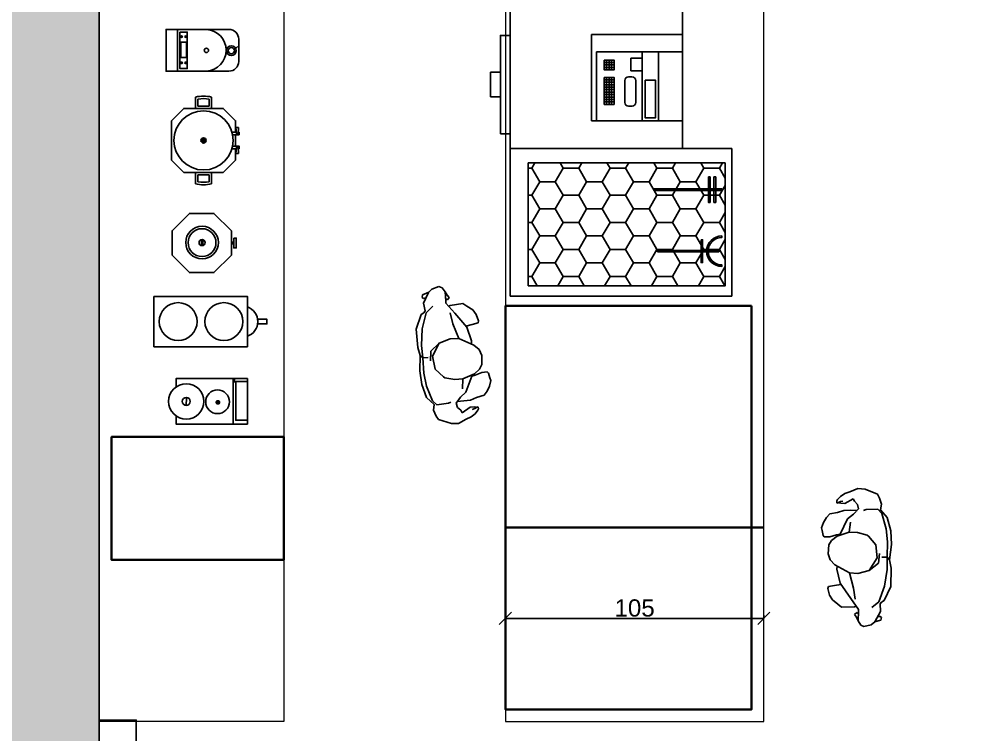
# Model space of a CAD drawing. Header units: centimetres. Extents: x -172755 to -168367, y -82915 to -78980.
# Drawn here: x -169873 to -169489.4, y -80018.4 to -79727.6 of the extents above; entities that cross this region are included whole.
import ezdxf

# ---------------------------------------------------------------- set-up
doc = ezdxf.new("R2010")
doc.units = ezdxf.units.CM
doc.header["$LTSCALE"] = 50
doc.header["$PDMODE"] = 34
doc.layers.get('0').update_dxf_attribs({"color": 161, "lineweight": 35})
for name, color, linetype in [('002 Çizgi', 7, 'Continuous'), ('14.022_PLAN_+51.00$0$YPM_DVR_GB 20cm', 56, 'Continuous'), ('GF$0$WALL_SECTION', 1, 'Continuous'), ('Kıtc-002 Çizgi', 7, 'Continuous'), ('Kıtc-014 Elk Tes İşaretler', 1, 'Continuous'), ('Kıtc-019 Su Tes İşaretler', 5, 'Continuous'), ('S2000-002 Çizgi', 7, 'Continuous'), ('S2000-014 Elk Tes İşaretler', 1, 'Continuous'), ('S2000-019 Su Tes İşaretler', 5, 'Continuous'), ('wall', 255, 'Continuous')]:
    doc.layers.add(name, color=color, linetype=linetype)
for name, color, linetype, lineweight in [('ARK_AHŞAP', 45, 'Continuous', 15), ('gp_notlar', 6, 'Continuous', 35), ('HATCH DOSEME', 8, 'Continuous', 20)]:
    doc.layers.add(name, color=color, linetype=linetype, lineweight=lineweight)
doc.styles.get("Standard").update_dxf_attribs({"font": 'arial.ttf'})
doc.dimstyles.new('ISO-25', dxfattribs={"dimtxt": 10, "dimasz": 8, "dimexe": 1.25, "dimexo": 0.625, "dimtad": 1, "dimdec": 0, "dimtxsty": 'Standard', "dimblk": 'OBLIQUE', "dimcen": 2.5, "dimadec": 0, "dimazin": 0, "dimtfac": 1, "dimtdec": 0, "dimtmove": 0, "dimatfit": 3, "dimldrblk": 'OBLIQUE', "dimfxl": 1, "dimarcsym": 0})

# ---------------------------------------------------------------- blocks, each defined once
blk = doc.blocks.new('A$C290C7E64')
at = {"layer": 'Kıtc-002 Çizgi'}
for points in [[(0, 8.7470107246e-06), (35, 8.7470107246e-06), (35, 37.00000874701072), (0, 37.00000874701072)], [(7, 2.000008747010724), (35, 2.000008747010724), (35, 37.00000874701072), (7, 37.00000874701072)], [(18.58071316859877, 21.80054920798648), (33.83092590791604, 21.80054920798648), (33.83092590791604, 26.00597116190875), (18.58071316859877, 26.00597116190875)], [(9.629343415990661, 16.01809347979451), (14.71274561080554, 16.01809347979451), (14.71274561080554, 20.57396690217775), (9.629343415990661, 20.57396690217775)], [(10.34210133654414, 8.154076295550112), (11.34210133654415, 8.154076295550112), (11.34210133654415, 9.154076295550112), (10.34210133654414, 9.154076295550112)], [(10.34210133654414, 7.154076295550113), (11.34210133654415, 7.154076295550113), (11.34210133654415, 8.154076295550112), (10.34210133654414, 8.154076295550112)], [(11.34210133654415, 8.154076295550112), (12.34210133654414, 8.154076295550112), (12.34210133654414, 9.154076295550112), (11.34210133654415, 9.154076295550112)], [(11.34210133654415, 7.154076295550113), (12.34210133654414, 7.154076295550113), (12.34210133654414, 8.154076295550112), (11.34210133654415, 8.154076295550112)], [(12.34210133654414, 8.154076295550112), (13.34210133654414, 8.154076295550112), (13.34210133654414, 9.154076295550112), (12.34210133654414, 9.154076295550112)], [(12.34210133654414, 7.154076295550113), (13.34210133654414, 7.154076295550113), (13.34210133654414, 8.154076295550112), (12.34210133654414, 8.154076295550112)], [(13.34210133654414, 8.154076295550112), (14.34210133654415, 8.154076295550112), (14.34210133654415, 9.154076295550112), (13.34210133654414, 9.154076295550112)], [(13.34210133654414, 7.154076295550113), (14.34210133654415, 7.154076295550113), (14.34210133654415, 8.154076295550112), (13.34210133654414, 8.154076295550112)], [(17.37376493398732, 8.154076295550112), (18.37376493398733, 8.154076295550112), (18.37376493398733, 9.154076295550112), (17.37376493398732, 9.154076295550112)], [(17.37376493398732, 7.154076295550113), (18.37376493398733, 7.154076295550113), (18.37376493398733, 8.154076295550112), (17.37376493398732, 8.154076295550112)], [(18.37376493398733, 8.154076295550112), (19.37376493398733, 8.154076295550112), (19.37376493398733, 9.154076295550112), (18.37376493398733, 9.154076295550112)], [(18.37376493398733, 7.154076295550113), (19.37376493398733, 7.154076295550113), (19.37376493398733, 8.154076295550112), (18.37376493398733, 8.154076295550112)], [(19.37376493398733, 8.154076295550112), (20.37376493398733, 8.154076295550112), (20.37376493398733, 9.154076295550112), (19.37376493398733, 9.154076295550112)], [(19.37376493398733, 7.154076295550113), (20.37376493398733, 7.154076295550113), (20.37376493398733, 8.154076295550112), (19.37376493398733, 8.154076295550112)], [(20.37376493398733, 8.154076295550112), (21.37376493398733, 8.154076295550112), (21.37376493398733, 9.154076295550112), (20.37376493398733, 9.154076295550112)], [(20.37376493398733, 7.154076295550113), (21.37376493398733, 7.154076295550113), (21.37376493398733, 8.154076295550112), (20.37376493398733, 8.154076295550112)], [(21.37376493398733, 8.154076295550112), (22.37376493398733, 8.154076295550112), (22.37376493398733, 9.154076295550112), (21.37376493398733, 9.154076295550112)], [(21.37376493398733, 7.154076295550113), (22.37376493398733, 7.154076295550113), (22.37376493398733, 8.154076295550112), (21.37376493398733, 8.154076295550112)], [(22.37376493398733, 8.154076295550112), (23.37376493398733, 8.154076295550112), (23.37376493398733, 9.154076295550112), (22.37376493398733, 9.154076295550112)], [(22.37376493398733, 7.154076295550113), (23.37376493398733, 7.154076295550113), (23.37376493398733, 8.154076295550112), (22.37376493398733, 8.154076295550112)], [(23.37376493398733, 8.154076295550112), (24.37376493398733, 8.154076295550112), (24.37376493398733, 9.154076295550112), (23.37376493398733, 9.154076295550112)], [(23.37376493398733, 7.154076295550113), (24.37376493398733, 7.154076295550113), (24.37376493398733, 8.154076295550112), (23.37376493398733, 8.154076295550112)], [(24.37376493398733, 8.154076295550112), (25.37376493398733, 8.154076295550112), (25.37376493398733, 9.154076295550112), (24.37376493398733, 9.154076295550112)], [(24.37376493398733, 7.154076295550113), (25.37376493398733, 7.154076295550113), (25.37376493398733, 8.154076295550112), (24.37376493398733, 8.154076295550112)], [(25.37376493398733, 8.154076295550112), (26.37376493398733, 8.154076295550112), (26.37376493398733, 9.154076295550112), (25.37376493398733, 9.154076295550112)], [(25.37376493398733, 7.154076295550113), (26.37376493398733, 7.154076295550113), (26.37376493398733, 8.154076295550112), (25.37376493398733, 8.154076295550112)], [(26.37376493398733, 8.154076295550112), (27.37376493398733, 8.154076295550112), (27.37376493398733, 9.154076295550112), (26.37376493398733, 9.154076295550112)], [(26.37376493398733, 7.154076295550113), (27.37376493398733, 7.154076295550113), (27.37376493398733, 8.154076295550112), (26.37376493398733, 8.154076295550112)], [(27.37376493398733, 8.154076295550112), (28.37376493398733, 8.154076295550112), (28.37376493398733, 9.154076295550112), (27.37376493398733, 9.154076295550112)], [(27.37376493398733, 7.154076295550113), (28.37376493398733, 7.154076295550113), (28.37376493398733, 8.154076295550112), (27.37376493398733, 8.154076295550112)], [(10.34210133654414, 6.154076295550113), (11.34210133654415, 6.154076295550113), (11.34210133654415, 7.154076295550113), (10.34210133654414, 7.154076295550113)], [(10.34210133654414, 5.154076295550112), (11.34210133654415, 5.154076295550112), (11.34210133654415, 6.154076295550113), (10.34210133654414, 6.154076295550113)], [(11.34210133654415, 6.154076295550113), (12.34210133654414, 6.154076295550113), (12.34210133654414, 7.154076295550113), (11.34210133654415, 7.154076295550113)], [(11.34210133654415, 5.154076295550112), (12.34210133654414, 5.154076295550112), (12.34210133654414, 6.154076295550113), (11.34210133654415, 6.154076295550113)], [(12.34210133654414, 6.154076295550113), (13.34210133654414, 6.154076295550113), (13.34210133654414, 7.154076295550113), (12.34210133654414, 7.154076295550113)], [(12.34210133654414, 5.154076295550112), (13.34210133654414, 5.154076295550112), (13.34210133654414, 6.154076295550113), (12.34210133654414, 6.154076295550113)], [(13.34210133654414, 6.154076295550113), (14.34210133654415, 6.154076295550113), (14.34210133654415, 7.154076295550113), (13.34210133654414, 7.154076295550113)], [(13.34210133654414, 5.154076295550112), (14.34210133654415, 5.154076295550112), (14.34210133654415, 6.154076295550113), (13.34210133654414, 6.154076295550113)], [(17.37376493398732, 6.154076295550113), (18.37376493398733, 6.154076295550113), (18.37376493398733, 7.154076295550113), (17.37376493398732, 7.154076295550113)], [(17.37376493398732, 5.154076295550112), (18.37376493398733, 5.154076295550112), (18.37376493398733, 6.154076295550113), (17.37376493398732, 6.154076295550113)], [(18.37376493398733, 6.154076295550113), (19.37376493398733, 6.154076295550113), (19.37376493398733, 7.154076295550113), (18.37376493398733, 7.154076295550113)], [(18.37376493398733, 5.154076295550112), (19.37376493398733, 5.154076295550112), (19.37376493398733, 6.154076295550113), (18.37376493398733, 6.154076295550113)], [(19.37376493398733, 6.154076295550113), (20.37376493398733, 6.154076295550113), (20.37376493398733, 7.154076295550113), (19.37376493398733, 7.154076295550113)], [(19.37376493398733, 5.154076295550112), (20.37376493398733, 5.154076295550112), (20.37376493398733, 6.154076295550113), (19.37376493398733, 6.154076295550113)], [(20.37376493398733, 6.154076295550113), (21.37376493398733, 6.154076295550113), (21.37376493398733, 7.154076295550113), (20.37376493398733, 7.154076295550113)], [(20.37376493398733, 5.154076295550112), (21.37376493398733, 5.154076295550112), (21.37376493398733, 6.154076295550113), (20.37376493398733, 6.154076295550113)], [(21.37376493398733, 6.154076295550113), (22.37376493398733, 6.154076295550113), (22.37376493398733, 7.154076295550113), (21.37376493398733, 7.154076295550113)], [(21.37376493398733, 5.154076295550112), (22.37376493398733, 5.154076295550112), (22.37376493398733, 6.154076295550113), (21.37376493398733, 6.154076295550113)], [(22.37376493398733, 6.154076295550113), (23.37376493398733, 6.154076295550113), (23.37376493398733, 7.154076295550113), (22.37376493398733, 7.154076295550113)], [(22.37376493398733, 5.154076295550112), (23.37376493398733, 5.154076295550112), (23.37376493398733, 6.154076295550113), (22.37376493398733, 6.154076295550113)], [(23.37376493398733, 6.154076295550113), (24.37376493398733, 6.154076295550113), (24.37376493398733, 7.154076295550113), (23.37376493398733, 7.154076295550113)], [(23.37376493398733, 5.154076295550112), (24.37376493398733, 5.154076295550112), (24.37376493398733, 6.154076295550113), (23.37376493398733, 6.154076295550113)], [(24.37376493398733, 6.154076295550113), (25.37376493398733, 6.154076295550113), (25.37376493398733, 7.154076295550113), (24.37376493398733, 7.154076295550113)], [(24.37376493398733, 5.154076295550112), (25.37376493398733, 5.154076295550112), (25.37376493398733, 6.154076295550113), (24.37376493398733, 6.154076295550113)], [(25.37376493398733, 6.154076295550113), (26.37376493398733, 6.154076295550113), (26.37376493398733, 7.154076295550113), (25.37376493398733, 7.154076295550113)], [(25.37376493398733, 5.154076295550112), (26.37376493398733, 5.154076295550112), (26.37376493398733, 6.154076295550113), (25.37376493398733, 6.154076295550113)], [(26.37376493398733, 6.154076295550113), (27.37376493398733, 6.154076295550113), (27.37376493398733, 7.154076295550113), (26.37376493398733, 7.154076295550113)], [(26.37376493398733, 5.154076295550112), (27.37376493398733, 5.154076295550112), (27.37376493398733, 6.154076295550113), (26.37376493398733, 6.154076295550113)], [(27.37376493398733, 6.154076295550113), (28.37376493398733, 6.154076295550113), (28.37376493398733, 7.154076295550113), (27.37376493398733, 7.154076295550113)], [(27.37376493398733, 5.154076295550112), (28.37376493398733, 5.154076295550112), (28.37376493398733, 6.154076295550113), (27.37376493398733, 6.154076295550113)]]:
    blk.add_lwpolyline(points, close=True, dxfattribs=at)
for points in [[(7, 27.23255346771748), (35, 27.23255346771748)], [(7, 20.57396690217775), (35, 20.57396690217775)]]:
    blk.add_lwpolyline(points, dxfattribs=at)
blk.add_lwpolyline([(18.67839914201885, 13.5649245357863), (27.59810529718289, 13.5649245357863, 0.4142135623730951), (29.09810529718289, 15.0649245357863), (29.09810529718289, 16.44557439013442, 0.4142135623730982), (27.59810529718289, 17.94557439013442), (18.67839914201885, 17.94557439013442, 0.4142135623730951), (17.17839914201886, 16.44557439013442), (17.17839914201886, 15.0649245357863, 0.4142135623730951)], format="xyb", close=True, dxfattribs=at)
blk = doc.blocks.new('A$C470016F2')
at = {"layer": 'Kıtc-002 Çizgi'}
for points in [[(25.00000281024905, 7.999999547001266), (15.00000281024904, 7.999999547001266), (15.00000281024904, 3.999999547001266), (25.00000281024905, 3.999999547001266)], [(40.00000281024904, 3.999999547001237), (2.8102490433e-06, 3.999999547001266), (2.8102490433e-06, -4.529987336e-07), (40.00000281024904, -4.529987621e-07)]]:
    blk.add_lwpolyline(points, close=True, dxfattribs=at)
blk = doc.blocks.new('A$C3DDB3116')
at = {"layer": 'Kıtc-002 Çizgi'}
blk.add_lwpolyline([(0, 45.94388592757605), (20.5, 45.94388592757605), (20.5, 7.943885927576049), (0, 7.943885927576049), (0, 45.94388592757605)], dxfattribs=at)
blk.add_lwpolyline([(9.32030720738112, 3.716934940661303), (11.17969279261888, 3.716934940661303), (11.17969279261888, 3.916356945e-07), (9.32030720738112, 3.916356945e-07)], close=True, dxfattribs=at)
for centre in [(10.25, 36.07355959114648), (10.25, 17.49615891259964)]:
    blk.add_circle(centre, 7.7041675199398, dxfattribs=at)
blk.add_arc((10.25, 10.08300312604115), 6.366068185379845, 199.6344892319642, 340.3655107680358, dxfattribs=at)
blk = doc.blocks.new('A$C139E487F')
at = {"layer": '002 Çizgi'}
h = blk.add_hatch(color=256, dxfattribs=at)
edge = h.paths.add_edge_path()
edge.add_arc((17.99999612943065, 14.42379954371063), 1.056601320851767, 0, 360)
for points in [[(21.39834627806795, 1.423799543710629), (25.99999612943066, 1.423799543710629), (30.99999612943066, 6.423799543710627), (30.99999612943066, 22.42379954371017), (25.99999612943066, 27.42379954371017), (9.999996129430656, 27.42379954371063), (4.999996129430653, 22.42379954371063), (4.999996129430653, 6.423799543710627), (9.999996129430656, 1.423799543710629), (14.60164598079336, 1.423799543710629)], [(0.3410994679898067, 11.13762314152154), (4.999996129430653, 11.13762314152154), (4.999996129430653, 17.70997594589971), (0.3410994679898067, 17.70997594589971)], [(1.175239893388607, 12.13762314152154), (3.999996129430654, 12.13762314152154), (3.999996129430654, 16.70997594589971), (1.175239893388607, 16.70997594589971)], [(35.6588927908715, 11.13762314152154), (30.99999612943066, 11.13762314152154), (30.99999612943066, 17.70997594589971), (35.6588927908715, 17.70997594589971)], [(34.82475236547271, 12.13762314152154), (31.99999612943067, 12.13762314152154), (31.99999612943067, 16.70997594589971), (34.82475236547271, 16.70997594589971)], [(15.69294810384053, 1.423799543710629), (20.30704415502078, 1.423799543710629)]]:
    blk.add_lwpolyline(points, dxfattribs=at)
for radius in [12, 1.056601320851767]:
    blk.add_circle((17.99999612943065, 14.42379954371063), radius, dxfattribs=at)
for centre, radius, start, end in [((15.99999612943065, 14.42379954371063), 16, 168.1479024790555, 191.8520975209444), ((15.99999612943065, 14.42379954371063), 15, 171.2332824511255, 188.7667175488744), ((19.99999612943065, 14.42379954371063), 15, 351.2332824511257, 8.766717548874434), ((19.99999612943065, 14.42379954371063), 16, 348.1479024790555, 11.85209752094445)]:
    blk.add_arc(centre, radius, start, end, dxfattribs=at)
at = {"layer": 'Kıtc-002 Çizgi'}
for points in [[(12.6743581895962, 0.2028289459340158), (15.33411898951544, 0.4113599386455462), (15.33411898951544, 1.036961581563444), (12.6743581895962, 1.245492574274974)], [(23.32563406926511, 0.2028289459340158), (20.66587326934587, 0.4113599386455462), (20.66587326934587, 1.036961581563444), (23.32563406926511, 1.245492574274974)]]:
    blk.add_lwpolyline(points, close=True, dxfattribs=at)
for points in [[(14.60164598079336, 2.91505433551083), (14.60164598079336, 1.094389047841104)], [(14.60164598079336, -4.9521568144e-06), (15.69294810384053, -4.9521568144e-06), (15.69294810384053, 2.693561653113647)], [(14.60164598079336, 0.3539324723678874), (14.60164598079336, -4.9521568144e-06)], [(21.39834627806795, -4.9521568144e-06), (20.30704415502078, -4.9521568144e-06), (20.30704415502078, 2.693561653113647)], [(21.39834627806795, 2.91505433551083), (21.39834627806795, 1.094389047841104)], [(21.39834627806795, 0.3539324723678874), (21.39834627806795, -4.9521568144e-06)]]:
    blk.add_lwpolyline(points, dxfattribs=at)
blk = doc.blocks.new('A$C59BC7357')
at = {"layer": 'Kıtc-002 Çizgi'}
for p, q in [((15.12829715010411, 11.88111248356472), (15.12829715010411, 14.54643285678139)), ((15.6877665087286, 14.55403393296547), (15.6877665087286, 11.87351140738065))]:
    blk.add_line(p, q, dxfattribs=at)
blk.add_lwpolyline([(28.96305045062582, 18.92436851171988), (28.96305045062582, 7.83874144868787), (21.12432838063069, 1.93787109311e-05), (10.0387013175914, 1.93787109311e-05), (2.199979247632654, 7.83874144868787), (2.199979247632654, 18.92436851172169), (10.0387013175914, 26.763090581695), (21.12432838063069, 26.763090581695), (28.96305045062582, 18.92436851171988)], dxfattribs=at)
for points in [[(1.099979247634109, 11.18155498020314), (-2.07523644349e-05, 11.18155498020314), (-2.07523644349e-05, 15.5815549802046), (1.099979247634109, 15.5815549802046)], [(2.199979247632654, 12.95083901084945), (1.099979247634109, 12.95083901084945), (1.099979247634109, 13.8122709495583), (2.199979247632654, 13.8122709495583)]]:
    blk.add_lwpolyline(points, close=True, dxfattribs=at)
for radius in [7.380020349039551, 6.280354452516027, 1.365548569891687]:
    blk.add_circle((15.42618928454794, 13.21377267017306), radius, dxfattribs=at)
blk = doc.blocks.new('A$C64277205')
at = {"layer": '002 Çizgi'}
blk.add_lwpolyline([(3.999998905655957, -1.2235504983e-06), (12.99999890565596, -1.2235504983e-06, 0.4142135623730951), (16.99999890565595, 3.999998776449501), (16.99999890565595, 29.4999987764495), (-1.0943440429e-06, 29.4999987764495), (-1.0943440429e-06, 3.999998776449501, 0.4142135623730951)], format="xyb", close=True, dxfattribs=at)
for points in [[(-1.0943440429e-06, 29.4999987764495), (16.99999890565595, 29.4999987764495), (16.99999890565595, 24.89423785071995), (-1.0943440429e-06, 24.89423785071995)], [(1.082798404931962, 23.89423785071995), (15.91719940637995, 23.89423785071995), (15.91719940637995, 20.91708277172438), (1.082798404931962, 20.91708277172438)], [(5.147045962632544, 23.56678662316518), (11.40497187482833, 23.56678662316518), (11.40497187482833, 21.23683564979002), (5.147045962632544, 21.23683564979002)]]:
    blk.add_lwpolyline(points, close=True, dxfattribs=at)
for points in [[(16.99999890565595, 13.13875007592833), (16.99999890565595, 24.89423785071995), (-1.0943440429e-06, 24.89423785071995), (-1.0943440429e-06, 13.13875007592833)], [(16.99999890565595, 13.13875007592833), (16.99999890565595, 24.89423785071995), (16.99999890565595, 24.89423785071995), (16.99999890565595, 13.13875007592833)]]:
    blk.add_lwpolyline(points, dxfattribs=at)
for centre, radius in [((2.957001011462125, 23.23098573285824), 0.3300703154636722), ((13.59501682599875, 23.23098573285824), 0.3300703154636722), ((2.957001011462125, 21.57263654009694), 0.3300703154636722), ((13.59501682599875, 21.57263654009694), 0.3300703154636722), ((8.539213857744471, 13.13875007592833), 0.9009771394321432)]:
    blk.add_circle(centre, radius, dxfattribs=at)
blk.add_arc((8.499998905655957, 13.65437507592833), 8.515625, 183.4714091778583, 356.5285908221417, dxfattribs=at)
at = {"layer": 'Kıtc-002 Çizgi', "const_width": 0.5}
blk.add_lwpolyline([(7.587792582437032, 1.28488142006381), (7.005243219049588, 0.3364663143929647)], dxfattribs=at)
at = {"layer": 'Kıtc-002 Çizgi'}
for radius in [1.97873943567356, 1.236714920307349]:
    blk.add_circle((8.655807772200205, 3.023645473846045), radius, dxfattribs=at)
blk = doc.blocks.new('A$C1C4536AD')
at = {"layer": 'Kıtc-002 Çizgi'}
for points in [[(2.01157999982e-05, 28.99999704501534), (2.01157999982e-05, -2.9549846658e-06), (18.5000201158, -2.9549846658e-06)], [(3.393773136379421, 28.99999704501534), (2.01157999982e-05, 28.99999704501534), (2.01157999982e-05, 26.83592764717833)], [(18.5000201158, 26.94517544774135), (18.5000201158, 28.99999704501534), (15.20260738836532, 28.99999704501534)], [(18.5000201158, -2.9549846658e-06), (18.5000201158, 28.99999704501534)], [(7.820016030372244, 24.80569616124785), (10.9241793334877, 24.87957735737655)], [(2.01157999982e-05, 5.789409619375874), (18.5000201158, 5.789409619375874)], [(1.255036892371208, -2.9549846658e-06), (1.255036892371208, 4.773534077990914), (16.97179361416147, 4.773534077990914), (16.97179361416147, -2.9549846658e-06)]]:
    blk.add_lwpolyline(points, dxfattribs=at)
at = {"layer": 'Kıtc-002 Çizgi', "const_width": 1}
blk.add_lwpolyline([(9.179013317620957, 12.02365259960606, 1), (10.17901331762095, 12.02365259960606, 1)], format="xyb", close=True, dxfattribs=at)
at = {"layer": 'Kıtc-002 Çizgi'}
blk.add_lwpolyline([(0.3311747672651109, 5.235296101103813), (1.347417936712189, 5.235296101103813), (1.347417936712189, 5.789409619375874), (0.3311747672651109, 5.789409619375874)], close=True, dxfattribs=at)
for centre, radius in [((9.298190262372373, 24.87957735737655), 7.2), ((9.298190262372373, 24.87957735737655), 1.6), ((9.434795124906486, 12.1522605923019), 4.818717173746343)]:
    blk.add_circle(centre, radius, dxfattribs=at)
blk = doc.blocks.new('A$C2A9529C1')
at = {"layer": 'Kıtc-014 Elk Tes İşaretler'}
h = blk.add_hatch(color=256, dxfattribs=at)
edge = h.paths.add_edge_path()
edge.add_line((-7.597300282213837e-07, 8.879648021320463e-07), (-7.597300282213837e-07, 0.6480008879649404))
edge.add_ellipse((-7.597300282213837e-07, 6.480000887965275), major_axis=(-4.123846747880222, 4.123846747880222), ratio=0.9999999999999414, start_angle=134.9999999999983, end_angle=314.9999999999983)
edge.add_line((-7.597300282213837e-07, 12.3120008879647), (-7.597300282213837e-07, 12.96000088796484))
edge.add_ellipse((-7.597300282213837e-07, 6.480000887965275), major_axis=(-4.58205194208888, -4.58205194208888), ratio=0.9999999999999127, start_angle=45.0000000000025, end_angle=225.0000000000025, ccw=False)
for points in [[(8.843067012122447, 1.620000887964693), (8.195067012122308, 1.620000887964693), (8.195067012122308, 11.34000088796495), (8.843067012122447, 11.34000088796495)], [(27.29936161965361, 6.804000887964889), (27.29936161965361, 6.156000887964751), (1.379361619653537, 6.156000887964751), (1.379361619653537, 6.804000887964889)]]:
    blk.add_hatch(color=256, dxfattribs=at).paths.add_polyline_path(points)
blk.add_lwpolyline([(-7.597300282213837e-07, 12.96000088796484), (-7.597300282213837e-07, 12.3120008879647, -0.9999999999999943), (-7.597300282213837e-07, 0.6480008879649404), (-7.597300282213837e-07, 8.879648021320463e-07, 0.9999999999999943)], format="xyb", close=True, dxfattribs=at)
for points in [[(8.843067012122447, 11.34000088796495), (8.843067012122447, 1.620000887964693), (8.195067012122308, 1.620000887964693), (8.195067012122308, 11.34000088796495)], [(27.29936161965361, 6.156000887964751), (1.379361619653537, 6.156000887964751), (1.379361619653537, 6.804000887964889), (27.29936161965361, 6.804000887964889)]]:
    blk.add_lwpolyline(points, close=True, dxfattribs=at)
blk = doc.blocks.new('A$C35C71BB5')
at = {"layer": 'Kıtc-019 Su Tes İşaretler'}
for points in [[(5.759998143050325, -3.54071426045266e-06), (5.03999814305007, -3.540714487826335e-06), (5.03999814305098, 28.79999645928547), (5.759998143050325, 28.79999645928569)], [(-1.856949893408455e-06, 25.41589675016394), (-1.856949893408455e-06, 26.13589675016397), (10.79999814305029, 26.13589675016419), (10.79999814305029, 25.41589675016394)], [(-1.856949893408455e-06, 23.07142088091814), (-1.856949893408455e-06, 23.79142088091817), (10.79999814305029, 23.79142088091817), (10.79999814305029, 23.07142088091814)]]:
    blk.add_hatch(color=256, dxfattribs=at).paths.add_polyline_path(points)
for points in [[(5.03999814305007, -3.540714487826335e-06), (5.03999814305098, 28.79999645928547), (5.759998143050325, 28.79999645928547), (5.759998143050325, -3.540714487826335e-06)], [(10.79999814305029, 25.41589675016394), (-1.856949893408455e-06, 25.41589675016394), (-1.856949893408455e-06, 26.13589675016397), (10.79999814305029, 26.13589675016419)], [(10.79999814305029, 23.07142088091814), (-1.856949893408455e-06, 23.07142088091814), (-1.856949893408455e-06, 23.79142088091817), (10.79999814305029, 23.79142088091817)]]:
    blk.add_lwpolyline(points, close=True, dxfattribs=at)
blk = doc.blocks.new('_Oblique')
at = {"color": 0, "linetype": 'ByBlock', "lineweight": -2}
blk.add_line((-0.5, -0.5), (0.5, 0.5), dxfattribs=at)
blk = doc.blocks.new('*D42')
at = {"color": 0, "linetype": 'Continuous', "lineweight": -2, "transparency": 16777216}
for p, q in [((-169675.3255606646, -79971.3447289715), (-169675.3255606646, -79970.0947289715)), ((-169570.3255606646, -79971.3447289715), (-169570.3255606646, -79970.0947289715))]:
    blk.add_line(p, q, dxfattribs=at)
at = {"color": 0, "lineweight": -2, "transparency": 16777216}
blk.add_line((-169570.3255606646, -79971.3447289715), (-169675.3255606646, -79971.3447289715), dxfattribs=at)
at = {"layer": 'Defpoints', "color": 0, "transparency": 16777216}
for p in [(-169675.3255606646, -79971.3447289715), (-169675.3255606646, -79971.3447289715), (-169570.3255606646, -79971.96972897141)]:
    blk.add_point(p, dxfattribs=at)
at = {"color": 0, "lineweight": -2, "transparency": 16777216, "xscale": 5, "yscale": 5, "zscale": 5, "rotation": 180}
blk.add_blockref('_Oblique', (-169675.3255606646, -79971.3447289715), dxfattribs=at)
at = {"color": 0, "lineweight": -2, "transparency": 16777216, "xscale": 5, "yscale": 5, "zscale": 5}
blk.add_blockref('_Oblique', (-169570.3255606646, -79971.3447289715), dxfattribs=at)
at = {"color": 0, "transparency": 16777216, "insert": (-169622.8255606646, -79967.14571805745), "char_height": 7, "attachment_point": 5}
blk.add_mtext('105', dxfattribs=at)
blk = doc.blocks.new('cfcfcfcfc')
for p, q in [((220725.9542898391, -32182.87465660645), (220733.3866603464, -32182.47514965081)), ((220733.3866603464, -32182.47514965081), (220736.777211783, -32182.95759633459)), ((220736.777211783, -32182.95759633459), (220742.95946879, -32181.96910738868)), ((220742.95946879, -32181.96910738868), (220748.5391777823, -32182.01586095586)), ((220748.5391777823, -32182.01586095586), (220753.9573235751, -32183.21392546567)), ((220719.7318549512, -32186.9712852369), (220720.2749638649, -32185.75696089601)), ((220719.9005096011, -32187.92203933416), (220726.1268966023, -32185.39550769543)), ((220720.2749638649, -32185.75696089601), (220725.9542898391, -32182.87465660645)), ((220726.1268966023, -32185.39550769543), (220732.8165091297, -32184.1364172318)), ((220732.8165091297, -32184.1364172318), (220737.8219944573, -32183.93598147585)), ((220737.8219944573, -32183.93598147585), (220736.777211783, -32182.95759633459)), ((220737.8219944573, -32183.93598147585), (220744.0632200101, -32183.47591673069)), ((220738.0080686045, -32186.0885782749), (220737.8219944573, -32183.93598147585)), ((220744.0632200101, -32183.47591673069), (220749.4079694115, -32183.76417317112)), ((220749.4079694115, -32183.76417317112), (220755.6788254841, -32185.36761916723)), ((220753.9573235751, -32183.21392546567), (220757.2069877654, -32185.81054377627)), ((220755.6788254841, -32185.36761916723), (220757.5390876795, -32186.9210403411)), ((220757.2069877654, -32185.81054377627), (220759.5368211494, -32185.26620656288)), ((220759.5368211494, -32185.26620656288), (220762.0305721079, -32185.96768868259)), ((220762.0305721079, -32185.96768868259), (220763.5952331154, -32186.72002275863)), ((220710.7236687546, -32191.48702913396), (220711.8576266333, -32189.90763217998)), ((220711.7594603094, -32190.0457882386), (220712.4235485416, -32187.41473156544)), ((220711.8576266333, -32189.90763217998), (220715.9147011692, -32187.4020147455)), ((220712.4235485416, -32187.41473156544), (220713.4814472586, -32187.12096912736)), ((220713.4814472586, -32187.12096912736), (220713.9541769376, -32187.65266323234)), ((220713.9541769376, -32187.65266323234), (220713.8668504294, -32188.63741884187)), ((220715.9147011692, -32187.4020147455), (220719.0069831167, -32187.53506697623)), ((220717.6637711413, -32190.88819976426), (220719.9005096011, -32187.92203933416)), ((220719.0069831167, -32187.53506697623), (220719.7318549512, -32186.9712852369)), ((220732.8224155314, -32191.37417818771), (220735.6311020153, -32187.55262817802)), ((220732.8224155314, -32191.37417818771), (220737.742761542, -32187.89522935108)), ((220735.6311020153, -32187.55262817802), (220739.5300722105, -32186.90010627503)), ((220737.742761542, -32187.89522935108), (220743.0340808277, -32188.22854869153)), ((220743.0340808277, -32188.22854869153), (220746.6937807411, -32191.12839707358)), ((220757.5390876795, -32186.9210403411), (220757.565310262, -32191.65133890051)), ((220763.5952331154, -32186.72002275863), (220765.8696190244, -32191.70736428177)), ((220710.044569187, -32194.43236027706), (220710.7236687546, -32191.48702913396)), ((220731.7884113461, -32196.07530008616), (220732.8224155314, -32191.37417818771)), ((220746.6937807411, -32191.12839707358), (220747.2126206226, -32191.69159516854)), ((220747.2126206226, -32191.69159516854), (220748.4009474103, -32195.56854311766)), ((220757.565310262, -32191.65133890051), (220757.2224796502, -32192.68500292911)), ((220765.8696190244, -32191.70736428177), (220766.2937965617, -32194.63580236641)), ((220710.7155692581, -32195.72071388726), (220710.044569187, -32194.43236027706)), ((220712.5535862284, -32196.65458864389), (220710.7155692581, -32195.72071388726)), ((220716.2354970942, -32196.40558305591), (220712.5535862284, -32196.65458864389)), ((220712.5535862284, -32196.65458864389), (220713.9512054443, -32197.30005128526)), ((220713.9512054443, -32197.30005128526), (220715.0953833433, -32198.00526553469)), ((220715.0953833433, -32198.00526553469), (220715.8861379908, -32197.12509693737)), ((220715.8861379908, -32197.12509693737), (220715.2517741084, -32196.46312554642)), ((220717.1316978563, -32196.35316014449), (220716.2354970942, -32196.40558305591)), ((220721.7129820531, -32199.35929380411), (220717.1316978563, -32196.35316014449)), ((220718.2746993256, -32203.17274726926), (220718.2926856884, -32197.96525876464)), ((220718.2926856884, -32197.96525876464), (220718.4305698325, -32197.20545015672)), ((220725.799096367, -32197.99311226522), (220721.3358221546, -32197.50822698984)), ((220732.1204645984, -32199.47548777393), (220725.799096367, -32197.99311226522)), ((220732.1204645984, -32199.47548777393), (220731.7884113461, -32196.07530008616)), ((220748.4009474103, -32195.56854311766), (220748.6341697503, -32198.89075630736)), ((220755.8409037825, -32196.8505739995), (220754.1041920916, -32199.31685331707)), ((220758.0017852365, -32194.72490876286), (220755.8409037825, -32196.8505739995)), ((220757.3679090977, -32195.34845452501), (220757.5138719996, -32198.0216760121)), ((220757.5138719996, -32198.0216760121), (220757.5725187139, -32200.70219444902)), ((220759.7930471205, -32195.02905559989), (220758.0017852365, -32194.72490876286)), ((220761.1165298869, -32196.22083149447), (220759.7930471205, -32195.02905559989)), ((220760.4124019521, -32200.13826749152), (220762.1598653195, -32196.70955074792)), ((220762.1598653195, -32196.70955074792), (220761.1165298869, -32196.22083149447)), ((220765.03464594, -32197.91603382283), (220764.4133302343, -32200.07951855504)), ((220766.2937965617, -32194.63580236641), (220765.03464594, -32197.91603382283)), ((220728.0483852127, -32203.44546518893), (220721.7129820531, -32199.35929380411)), ((220735.5977304379, -32205.19788288257), (220732.1204645984, -32199.47548777393)), ((220748.6341697503, -32198.89075630736), (220747.1757032005, -32203.81334139438)), ((220754.1041920916, -32199.31685331707), (220747.9888946306, -32202.58489218795)), ((220748.6341697503, -32198.89075630736), (220752.6404006589, -32198.1884012109)), ((220757.5725187139, -32200.70219444902), (220756.8570949709, -32203.33446176977)), ((220760.5550243759, -32201.82991804888), (220760.4124019521, -32200.13826749152)), ((220760.7862783664, -32202.66187759706), (220760.5550243759, -32201.82991804888)), ((220760.7911674885, -32203.02058416956), (220761.2014847836, -32201.94503817083)), ((220761.2014847836, -32201.94503817083), (220761.3932582805, -32200.9363809408)), ((220763.346100725, -32201.82771435259), (220762.052268826, -32203.07349535202)), ((220764.4133302343, -32200.07951855504), (220763.346100725, -32201.82771435259)), ((220719.5314209799, -32204.6209348009), (220718.2746993256, -32203.17274726926)), ((220721.4273792493, -32206.79556692734), (220719.5314209799, -32204.6209348009)), ((220727.1671751442, -32205.71453262093), (220726.9369413852, -32208.15753894643)), ((220727.4758861059, -32203.08509017261), (220727.1671751442, -32205.71453262093)), ((220733.7687228632, -32204.53547764754), (220728.0483852127, -32203.44546518893)), ((220735.0854600902, -32204.35486038517), (220733.7687228632, -32204.53547764754)), ((220737.7495383262, -32207.07706957379), (220735.5977304379, -32205.19788288257)), ((220747.1757032005, -32203.81334139438), (220745.5662181176, -32206.14651541152)), ((220747.0926012821, -32206.85673153693), (220747.729048042, -32204.03755728992)), ((220747.9888946306, -32202.58489218795), (220747.5206385383, -32202.64912302418)), ((220747.729048042, -32204.03755728992), (220747.9888946306, -32202.58489218795)), ((220756.8570949709, -32203.33446176977), (220756.3924650574, -32206.47670697385)), ((220760.6780010334, -32203.39609870698), (220760.7911674885, -32203.02058416956)), ((220761.567754635, -32203.40197091321), (220760.6780010334, -32203.39609870698)), ((220762.052268826, -32203.07349535202), (220761.567754635, -32203.40197091321)), ((220723.4265145014, -32207.8836451753), (220721.4273792493, -32206.79556692734)), ((220726.0843847114, -32208.44645878991), (220723.4265145014, -32207.8836451753)), ((220726.9369413852, -32208.15753894643), (220726.0843847114, -32208.44645878991)), ((220740.2112616435, -32207.83562495899), (220737.7495383262, -32207.07706957379)), ((220743.9085217413, -32207.3419521817), (220740.2112616435, -32207.83562495899)), ((220745.5662181176, -32206.14651541152), (220743.9085217413, -32207.3419521817)), ((220747.11124633, -32209.07355060759), (220747.0926012821, -32206.85673153693)), ((220747.7400883506, -32209.48084452511), (220747.11124633, -32209.07355060759)), ((220749.7212384248, -32209.795235757), (220747.7400883506, -32209.48084452511)), ((220752.9845143159, -32209.18560371951), (220750.8239582654, -32210.02005373414)), ((220754.9585909721, -32207.88441004181), (220752.9845143159, -32209.18560371951)), ((220756.3924650574, -32206.47670697385), (220754.9585909721, -32207.88441004181)), ((220750.8239582654, -32210.02005373414), (220749.7212384248, -32209.795235757))]:
    blk.add_line(p, q)
blk = doc.blocks.new('ghg')
at = {"layer": 'HATCH DOSEME'}
h = blk.add_hatch(dxfattribs=at)
h.set_pattern_fill('ANSI33', color=252, scale=2, angle=-1.272221872585407e-14, style=0)
h.set_pattern_definition([(44.99999999999999, (13808.46758503194, 1662.454741201469), (-8.98025612106915, 8.980256121069155), []), (44.99999999999999, (13817.44784503194, 1662.454741201469), (-8.98025612106915, 8.980256121069155), [6.35, -3.175])])
h.paths.add_polyline_path([(-173688.5879303402, -79435.96611976327), (-173703.4091638512, -79435.96611976327), (-173703.4091638512, -79450.96611976327), (-173688.5879303402, -79450.96611976327)], flags=17)
edge = h.paths.add_edge_path()
edge.add_line((-173598.2079647469, -79362.99908975716), (-173447.702216806, -79362.7600848123))
edge.add_line((-173447.702216806, -79362.7600848123), (-173447.5879303402, -79429.16996407247))
edge.add_line((-173447.5879303402, -79429.16996407247), (-173608.5879303402, -79429.17041971072))
edge.add_line((-173608.5879303402, -79429.17041971072), (-173608.5879303402, -79654.17041971072))
edge.add_line((-173608.5879303402, -79654.17041971072), (-173688.5879303402, -79654.17054704715))
edge.add_line((-173688.5879303402, -79654.17054704715), (-173688.5879303402, -79435.96611976327))
edge.add_line((-173688.5879303402, -79435.96611976327), (-174228.4065829249, -79435.96611976327))
edge.add_line((-174228.4065829249, -79435.96611976327), (-174228.4065829249, -80119.94974960892))
edge.add_line((-174228.4065829249, -80119.94974960892), (-174244.3487921672, -80120.12580674242))
edge.add_line((-174244.3487921672, -80120.12580674242), (-174244.2691667718, -80130.09952669806))
edge.add_line((-174244.2691667718, -80130.09952669806), (-174281.2678291942, -80130.39490626956))
edge.add_line((-174281.2678291942, -80130.39490626956), (-174281.3476618529, -80120.39522493731))
edge.add_line((-174281.3476618529, -80120.39522493731), (-174299.8471805179, -80120.52993406799))
edge.add_line((-174299.8471805179, -80120.52993406799), (-174299.8142768269, -80125.04857640676))
edge.add_line((-174299.8142768269, -80125.04857640676), (-174302.8434514917, -80125.07063414397))
edge.add_line((-174302.8434514917, -80125.07063414397), (-174302.8461954221, -80123.909266567))
edge.add_arc((-174302.9800019609, -80123.8781811137), 0.1373699212172524, 346.9212476809277, 501.7138813184878)
edge.add_arc((-174305.7528796569, -80121.68938485938), 3.395289099896974, 204.2670582454274, 321.7138813088916, ccw=False)
edge.add_line((-174308.8481600711, -80123.08481569937), (-174310.3481558828, -80123.0883596963))
edge.add_arc((-174311.8325819716, -80124.15452292413), 1.82762820109255, 35.6871401953958, 123.1606237353725)
edge.add_line((-174312.8322727241, -80122.62454147301), (-174312.8468358659, -80120.62459449147))
edge.add_line((-174312.8468358659, -80120.62459449147), (-174317.845146523, -80120.49463074854))
edge.add_line((-174317.845146523, -80120.49463074854), (-174317.5072407914, -80107.49902303991))
edge.add_line((-174317.5072407914, -80107.49902303991), (-174312.5089301343, -80107.62898678285))
edge.add_line((-174312.5089301343, -80107.62898678285), (-174312.523893377, -80101.69121598604))
edge.add_line((-174312.523893377, -80101.69121598604), (-174304.398836247, -80101.6707407596))
edge.add_line((-174304.398836247, -80101.6707407596), (-174304.5376708231, -80046.57787685744))
edge.add_line((-174304.5376708231, -80046.57787685744), (-174295.5376994, -80046.55519683812))
edge.add_line((-174295.5376994, -80046.55519683812), (-174295.8202091829, -79934.4485916349))
edge.add_line((-174295.8202091829, -79934.4485916349), (-174270.8202885631, -79934.38559158114))
edge.add_line((-174270.8202885631, -79934.38559158114), (-174271.1846808736, -79789.78605071707))
edge.add_line((-174271.1846808736, -79789.78605071707), (-174296.1846014934, -79789.84905077076))
edge.add_line((-174296.1846014934, -79789.84905077076), (-174297.330012174, -79362.97416599648))
edge.add_line((-174297.330012174, -79362.97416599648), (-174003.4878406679, -79361.78540678202))
edge.add_line((-174003.4878406679, -79361.78540678202), (-173902.251681302, -79361.98159570627))
edge.add_line((-173902.251681302, -79361.98159570627), (-173598.2079647469, -79362.99908975716))
at = {"layer": 'GF$0$WALL_SECTION'}
blk.add_lwpolyline([(-174228.4065829249, -79435.96611976327), (-174228.4065829249, -80119.94974960892), (-174244.3487921672, -80120.12580674242), (-174244.2691667718, -80130.09952669806), (-174281.2678291942, -80130.39490626956)], dxfattribs=at)
blk.add_lwpolyline([(-174228.4066010148, -80012.6789290259), (-174228.4066010148, -80110.6789290259), (-174213.4066010148, -80110.6789290259), (-174213.4066010148, -80012.6789290259)], close=True, dxfattribs=at)

msp = doc.modelspace()

# ---------------------------------------------------------------- hatches: boundary and pattern name
at = {"layer": 'S2000-002 Çizgi'}
h = msp.add_hatch(dxfattribs=at)
h.set_pattern_fill('HONEY', color=256, scale=2, angle=-179.999999999992)
h.set_pattern_definition([(180, (-160863.4814105079, -79084.43404402422), (-9.524999999999233, -5.499261290001328), [6.35, -12.7]), (300.0000000000079, (-160863.4814105079, -79084.43404402422), (9.524999979189149, -5.499261326045453), [6.349999999999992, -12.69999999999998]), (240.0000000000079, (-160863.4814105079, -79084.43404402422), (-2.081008368489894e-08, -10.99852261604678), [-12.7, 6.35])])
h.paths.add_polyline_path([(-169586.0341387928, -79836.14892579988), (-169586.0341387929, -79786.14892579988), (-169666.0341387929, -79786.1489257999), (-169666.0341387928, -79836.1489257999)])

# ---------------------------------------------------------------- linework, layer by layer
at = {"color": 4}
msp.add_line((-169570.3255606646, -79934.3297383231), (-169675.3255606646, -79934.32973832318), dxfattribs=at)
msp.add_lwpolyline([(-169575.3255606647, -79844.3297383231), (-169575.3255606646, -80008.32973758942), (-169675.3255606646, -80008.32973758948), (-169675.3255606647, -79844.32973832318)], close=True, dxfattribs=at)
at = {"elevation": 1.444281839363095e-08}
msp.add_lwpolyline([(-169765.3255689583, -79947.5913355474), (-169765.3255689584, -79897.5913355474), (-169835.3255689584, -79897.59133554746), (-169835.3255689583, -79947.59133554746)], close=True, dxfattribs=at)
at = {"layer": '14.022_PLAN_+51.00$0$YPM_DVR_GB 20cm'}
msp.add_line((-169840.3255606466, -80012.67892902592), (-169840.3255606906, -79435.96611976328), dxfattribs=at)
at = {"layer": 'ARK_AHŞAP'}
for points in [[(-169840.3255606906, -79435.96611976328), (-169765.3255653296, -79435.96611976328), (-169765.3255653295, -80013.32973758946), (-169840.3255606905, -80013.32973758949)], [(-169675.3255606646, -80013.32973758948), (-169570.3255606646, -80013.32973758942), (-169570.325560665, -79435.96611976324), (-169675.325560665, -79435.96611976332), (-169675.3255606646, -80013.32973758948), (-169675.3255606646, -80013.32973758948)]]:
    msp.add_lwpolyline(points, close=True, dxfattribs=at)
at = {"layer": 'S2000-002 Çizgi'}
for points in [[(-169603.325559931, -79780.32973758942), (-169603.3255599311, -79641.70452107159), (-169673.3255599311, -79641.70452107162), (-169673.325559931, -79780.32973758948)], [(-169583.325559931, -79780.3297375894), (-169583.325559931, -79840.3297375894), (-169673.325559931, -79840.32973758948), (-169673.325559931, -79780.32973758948)], [(-169666.0341387928, -79836.1489257999), (-169666.0341387929, -79786.1489257999), (-169586.0341387929, -79786.14892579988), (-169586.0341387928, -79836.14892579988)]]:
    msp.add_lwpolyline(points, close=True, dxfattribs=at)

# ---------------------------------------------------------------- block references
at = {"xscale": -1, "rotation": 90.00000000004853}
msp.add_blockref('A$C470016F2', (-169673.325559931, -79734.32973477924), dxfattribs=at)
at = {"layer": '002 Çizgi', "xscale": -1, "rotation": 90}
for name, p in [('A$C64277205', (-169783.6585404738, -79731.86886723248)), ('A$C139E487F', (-169783.5481707282, -79759.02347180514))]:
    msp.add_blockref(name, p, dxfattribs=at)
at = {"layer": 'gp_notlar', "color": 1}
msp.add_blockref('ghg', (4388.081022234372, -1.455191522836685e-11), dxfattribs=at)
at = {"layer": 'Kıtc-002 Çizgi', "rotation": 270.0000000000485}
msp.add_blockref('A$C290C7E64', (-169640.3385421316, -79733.99707760451), dxfattribs=at)
at = {"layer": 'Kıtc-002 Çizgi', "xscale": 0.8999999999996362, "yscale": 0.8999999999996362, "zscale": 0.8999999999996362, "rotation": 180.000000000008}
msp.add_blockref('A$C59BC7357', (-169784.6866641072, -79806.66601239938), dxfattribs=at)
at = {"layer": 'Kıtc-002 Çizgi', "xscale": -1, "rotation": 90}
for name, p in [('A$C3DDB3116', (-169772.1979094592, -79840.4174807655)), ('A$C1C4536AD', (-169780.1087090173, -79873.8297809199))]:
    msp.add_blockref(name, p, dxfattribs=at)
at = {"layer": 'S2000-014 Elk Tes İşaretler', "xscale": -0.9600000000000364, "yscale": 0.9600000000000364, "zscale": 0.9600000000000364, "rotation": 4.060751734868973e-11}
msp.add_blockref('A$C2A9529C1', (-169587.325561407, -79828.26611669816), dxfattribs=at)
at = {"layer": 'S2000-019 Su Tes İşaretler', "xscale": -0.9600000000000364, "yscale": 0.9600000000000364, "zscale": 0.9600000000000364, "rotation": 270.0000000000406}
msp.add_blockref('A$C35C71BB5', (-169614.9735572785, -79802.22931406305), dxfattribs=at)
at = {"layer": 'wall', "xscale": -1}
for p, rotation in [((-232489.8408891184, 134189.6114933671), 98.05070458964246), ((-128557.322715033, -299224.9433477651), 272.2859778915842)]:
    msp.add_blockref('cfcfcfcfc', p, dxfattribs=dict(at, rotation=rotation))

# ---------------------------------------------------------------- dimensions: what is measured, and where the dimension line sits
dim = msp.add_linear_dim(base=(-169675.3255606646, -79971.3447289715), p1=(-169570.3255606646, -79971.96972897141), p2=(-169675.3255606646, -79971.3447289715), dimstyle='ISO-25', override={"dimtxt": 7, "dimasz": 5, "dimfxl": 0.5, "dimfxlon": 1})
dim.commit()
dim.dimension.update_dxf_attribs({"geometry": '*D42', "text_midpoint": (-169622.8255606646, -79967.14571805745)})

doc.saveas('drawing.dxf')
